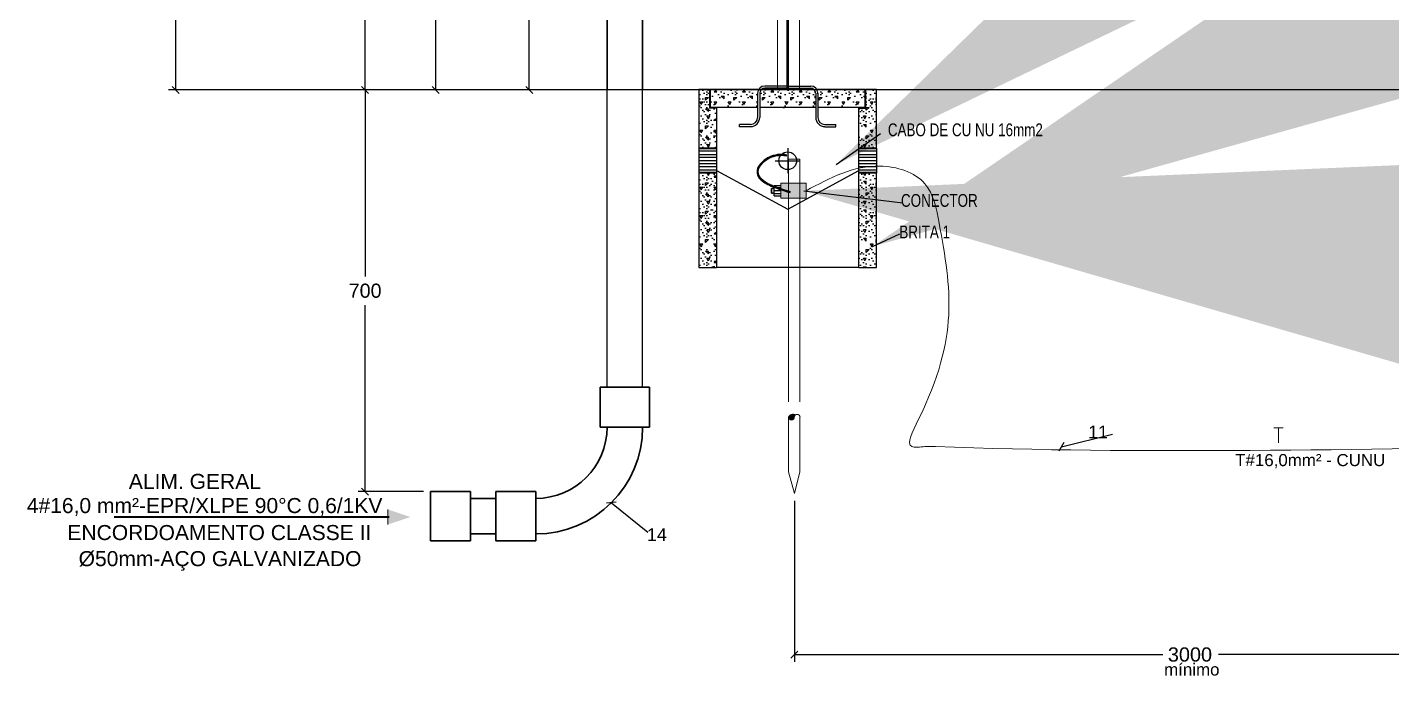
# Model space of a CAD drawing. Header units: inches. Extents: x -3 to 923, y -103 to 154.
# Drawn here: x 256.536 to 258.472, y -89.994 to -89.074 of the extents above; entities that cross this region are included whole.
import ezdxf
from ezdxf.enums import TextEntityAlignment as Align

# ---------------------------------------------------------------- set-up
doc = ezdxf.new("R2010")
doc.units = ezdxf.units.IN
doc.header["$LTSCALE"] = 10
doc.header["$MEASUREMENT"] = 0
doc.linetypes.add('HIDDEN', pattern=[0.375, 0.25, -0.125])
doc.layers.get('DEFPOINTS').update_dxf_attribs({"color": 8})
for name, color, linetype in [('Alvenaria', 8, 'Continuous'), ('Cotas', 1, 'Continuous'), ('DETALHES', 6, 'Continuous'), ('DI-Textos_do_diagrama', 7, 'Continuous'), ('PARA-RAIOS', 240, 'Continuous'), ('TXT', 7, 'Continuous')]:
    doc.layers.add(name, color=color, linetype=linetype)
doc.layers.add('EL-Condutos', color=4, linetype='Continuous', lineweight=30)
doc.styles.add('Arial', font='arial.ttf')
doc.dimstyles.new('10', dxfattribs={"dimtxt": 0.02, "dimasz": 0.01, "dimexe": 0.01, "dimexo": 0.01, "dimgap": 0.09, "dimtad": 0, "dimtih": 1, "dimtoh": 1, "dimdec": 0, "dimlfac": 1000, "dimzin": 0, "dimdsep": 46, "dimtxsty": 'Arial', "dimblk": 'OBLIQUE', "dimcen": 0, "dimdle": 0.02, "dimclrt": 7, "dimadec": 0, "dimazin": 0, "dimtfac": 1, "dimtdec": 0, "dimtofl": 0, "dimtmove": 0, "dimatfit": 3, "dimldrblk": 'OBLIQUE', "dimfxl": 0, "dimtolj": 1, "dimtzin": 0, "dimarcsym": 0})
doc.dimstyles.new('RICARDO-1-10', dxfattribs={"dimtxt": 0.02, "dimasz": 0.01, "dimexe": 0.01, "dimexo": 0.01, "dimgap": 0.01, "dimtad": 0, "dimtih": 1, "dimtoh": 1, "dimdec": 0, "dimlfac": 1000, "dimzin": 0, "dimdsep": 46, "dimtxsty": 'Arial', "dimblk": 'OBLIQUE', "dimcen": 0, "dimclrt": 2, "dimadec": 0, "dimazin": 0, "dimtfac": 1, "dimtdec": 0, "dimtofl": 0, "dimtmove": 0, "dimatfit": 3, "dimldrblk": 'CLOSEDBLANK', "dimfxl": 0, "dimtolj": 1, "dimtzin": 0, "dimarcsym": 0})
doc.dimstyles.get("Standard").update_dxf_attribs({"dimtxt": 0.18, "dimasz": 0.18, "dimexe": 0.18, "dimexo": 0.0625, "dimgap": 0.09, "dimtad": 0, "dimtih": 1, "dimtoh": 1, "dimdec": 4, "dimzin": 0, "dimdsep": 46, "dimtxsty": 'Standard', "dimcen": 0.09, "dimadec": 0, "dimazin": 0, "dimtfac": 1, "dimtdec": 4, "dimtofl": 0, "dimtmove": 0, "dimatfit": 3, "dimfxl": 0, "dimtolj": 1, "dimtzin": 0, "dimarcsym": 0})

# ---------------------------------------------------------------- blocks, each defined once
blk = doc.blocks.new('_Oblique')
at = {"color": 0, "linetype": 'ByBlock', "lineweight": -2}
blk.add_line((-0.5, -0.5), (0.5, 0.5), dxfattribs=at)
blk = doc.blocks.new('*D65')
at = {"layer": 'DEFPOINTS', "color": 0, "transparency": 16777216}
for p in [(256.7468, -87.2632), (257.0155, -87.2632), (257.0155, -89.1632)]:
    blk.add_point(p, dxfattribs=at)
at = {"layer": 'TXT', "color": 0, "lineweight": -2, "transparency": 16777216}
for p, q in [((257.0055, -87.2632), (256.7368, -87.2632)), ((256.7468, -87.2632), (256.7468, -88.193)), ((256.7468, -89.1632), (256.7468, -88.2335)), ((257.0055, -89.1632), (256.7368, -89.1632))]:
    blk.add_line(p, q, dxfattribs=at)
at = {"layer": 'TXT', "color": 0, "lineweight": -2, "transparency": 16777216, "xscale": 0.01, "yscale": 0.01, "zscale": 0.01}
for p, rotation in [((256.7468, -87.2632), 90), ((256.7468, -89.1632), 270)]:
    blk.add_blockref('_Oblique', p, dxfattribs=dict(at, rotation=rotation))
at = {"layer": 'TXT', "color": 2, "transparency": 16777216, "insert": (256.7468, -88.2132), "char_height": 0.02, "attachment_point": 5, "style": 'Arial'}
blk.add_mtext('\\A1;1900', dxfattribs=at)
blk = doc.blocks.new('_ClosedBlank')
at = {"color": 0, "linetype": 'ByBlock', "lineweight": -2}
for p, q in [((-1, 0.17), (0, 0)), ((-1, 0.17), (-1, -0.17)), ((0, 0), (-1, -0.17))]:
    blk.add_line(p, q, dxfattribs=at)
blk = doc.blocks.new('*D67')
at = {"layer": 'DEFPOINTS', "color": 0, "transparency": 16777216}
for p in [(257.2484, -88.4532), (257.2484, -89.1632), (257.2484, -89.1632)]:
    blk.add_point(p, dxfattribs=at)
at = {"layer": 'TXT', "color": 0, "lineweight": -2, "transparency": 16777216}
for p, q in [((257.2484, -88.4532), (257.2484, -88.788)), ((257.2484, -89.1632), (257.2484, -88.8285))]:
    blk.add_line(p, q, dxfattribs=at)
at = {"layer": 'TXT', "color": 0, "lineweight": -2, "transparency": 16777216, "xscale": 0.01, "yscale": 0.01, "zscale": 0.01}
for p, rotation in [((257.2484, -88.4532), 90), ((257.2484, -89.1632), 270)]:
    blk.add_blockref('_Oblique', p, dxfattribs=dict(at, rotation=rotation))
at = {"layer": 'TXT', "color": 2, "transparency": 16777216, "insert": (257.2484, -88.8082), "char_height": 0.02, "attachment_point": 5, "style": 'Arial'}
blk.add_mtext('\\A1;710', dxfattribs=at)
blk = doc.blocks.new('*D68')
at = {"layer": 'DEFPOINTS', "color": 0, "transparency": 16777216}
for p in [(257.1156, -87.6765), (257.9442, -87.6765), (257.1503, -89.1632)]:
    blk.add_point(p, dxfattribs=at)
at = {"layer": 'TXT', "color": 0, "lineweight": -2, "transparency": 16777216}
for p, q in [((257.9342, -87.6765), (257.1056, -87.6765)), ((257.1156, -87.6765), (257.1156, -88.3997)), ((257.1156, -89.1632), (257.1156, -88.4401)), ((257.1403, -89.1632), (257.1056, -89.1632))]:
    blk.add_line(p, q, dxfattribs=at)
at = {"layer": 'TXT', "color": 0, "lineweight": -2, "transparency": 16777216, "xscale": 0.01, "yscale": 0.01, "zscale": 0.01}
for p, rotation in [((257.1156, -87.6765), 90), ((257.1156, -89.1632), 270)]:
    blk.add_blockref('_Oblique', p, dxfattribs=dict(at, rotation=rotation))
at = {"layer": 'TXT', "color": 2, "transparency": 16777216, "insert": (257.1156, -88.4199), "char_height": 0.02, "attachment_point": 5, "style": 'Arial'}
blk.add_mtext('\\A1;1487', dxfattribs=at)

msp = doc.modelspace()

# ---------------------------------------------------------------- hatches: boundary and pattern name
at = {"layer": 'Cotas', "linetype": 'Continuous'}
h = msp.add_hatch(dxfattribs=at)
h.set_pattern_fill('CONCRETO', color=4, scale=0.040348, style=0)
h.set_pattern_definition([(45, (257.619428, -89.783172), (0, 0.040348), [0.005706, -0.0114124, 0.002853, -0.017118, 0.005706, -0.0142651]), (135, (257.645654, -89.781155), (-0.040348, 0), [0.005706, -0.008559, 0.002853, -0.014265, 0.005706, -0.0199714]), (63.435, (257.613376, -89.789225), (2e-12, 0.04034783), [0.0045109, -0.01804355, 0.0045109, -0.0180449]), (116.565, (257.613376, -89.789225), (-2e-11, 0.04034783), [0.0045109, -0.01804355, 0.0045109, -0.0180449]), (0, (257.613376, -89.78519), (0, 0.0403478), [0.0020174, -0.0161391, 0.0040348, -0.0161391, 0.0020174]), (0, (257.613376, -89.779138), (0, 0.0403478), [-0.0060522, 0.0040348, -0.0161391, 0, -0.0141217, 0]), (0, (257.613376, -89.77712), (0, 0.0403478), [-0.0161391, 0, -0.01210435, 0.0040348, -0.0080696, 0]), (0, (257.613376, -89.77107), (0, 0.0403478), [-0.0080696, 0, -0.01008696, 0.0040348, -0.0181565, 0]), (0, (257.613376, -89.765016), (0, 0.0403478), [-0.0080696, 0.0040348, -0.0161391, 0.0040348, -0.0080696, 0]), (0, (257.613376, -89.75493), (0, 0.0403478), [-0.0060522, 0.0040348, -0.0080696, 0, -0.0221913, 0]), (0, (257.613376, -89.75291), (0, 0.0403478), [-0.0080696, 0, -0.0242087, 0.0040348, -0.0040348, 0]), (90, (257.615393, -89.781155), (-0.0403478, 2e-18), [-0.01210435, 0, -0.01210435, 0, -0.0161391, 0]), (90, (257.61943, -89.789225), (-0.0403478, 2e-18), [-0.0060522, 0.0040348, -0.0161391, 0, -0.0141217, 0]), (90, (257.623463, -89.789225), (-0.0403478, 2e-18), [-0.0161391, 0, -0.0141217, 0.0040348, -0.0060522, 0]), (90, (257.645654, -89.789225), (-0.0403478, 2e-18), [-0.0080696, 0.0040348, -0.0201739, 0.0040348, -0.0040348, 0]), (90, (257.61741, -89.78519), (-0.0403478, 2e-18), [-0.01210435, 0, -0.0141217, 0, -0.0141217, 0]), (90, (257.621445, -89.78519), (-0.0403478, 2e-18), [-0.01008696, 0, -0.0221913, 0, -0.0080696, 0]), (90, (257.62548, -89.783172), (-0.0403478, 2e-18), [-0.0201739, 0, -0.0060522, 0, -0.0141217, 0]), (90, (257.627498, -89.787207), (-0.0403478, 2e-18), [-0.0181565, 0, -0.0080696, 0, -0.01008696, 0]), (90, (257.631532, -89.781155), (-0.0403478, 2e-18), [-0.0161391, 0, -0.0060522, 0, -0.0161391, 0]), (90, (257.63355, -89.779138), (-0.0403478, 2e-18), [-0.0181565, 0, -0.0080696, 0, -0.0141217, 0]), (90, (257.635567, -89.789225), (-0.0403478, 2e-18), [-0.0242087, 0, -0.01008696, 0, -0.0060522, 0]), (90, (257.637585, -89.783172), (-0.0403478, 2e-18), [-0.0080696, 0, -0.0161391, 0, -0.0161391, 0]), (90, (257.6396, -89.78519), (-0.0403478, 2e-18), [-0.0181565, 0, -0.01008696, 0, -0.01210435, 0]), (90, (257.64162, -89.787207), (-0.0403478, 2e-18), [-0.0161391, 0, -0.01210435, 0, -0.01210435, 0]), (90, (257.645654, -89.78519), (-0.0403478, 2e-18), [-0.01210435, 0, -0.01210435, 0, -0.0161391, 0]), (90, (257.64969, -89.783172), (-0.0403478, 2e-18), [-0.0161391, 0, -0.0080696, 0, -0.0161391, 0]), (90, (257.651706, -89.781155), (-0.0403478, 2e-18), [-0.0060522, 0, -0.0242087, 0, -0.01008696, 0])])
h.paths.add_polyline_path([(257.7159, -89.415), (257.7411, -89.415), (257.7411, -89.2813), (257.7159, -89.2813)])
h.paths.add_polyline_path([(257.7411, -89.1628), (257.726, -89.1628), (257.726, -89.189), (257.7159, -89.189), (257.7159, -89.246), (257.7411, -89.246)])
h.paths.add_polyline_path([(257.7249, -89.1628), (257.6564, -89.1628, -0.131652), (257.6577, -89.1679), (257.6577, -89.188), (257.7249, -89.188)])
h.paths.add_polyline_path([(257.6547, -89.188), (257.6547, -89.1679, 0.201566), (257.6526, -89.1628), (257.5774, -89.1628, 0.201566), (257.5753, -89.1679), (257.5753, -89.188)])
h.paths.add_polyline_path([(257.5723, -89.188), (257.5723, -89.1679, -0.131652), (257.5736, -89.1628), (257.505, -89.1628), (257.505, -89.188)])
h.paths.add_polyline_path([(257.4889, -89.246), (257.5141, -89.246), (257.5141, -89.189), (257.504, -89.189), (257.504, -89.1628), (257.4889, -89.1628)])
h.paths.add_polyline_path([(257.5141, -89.2813), (257.4889, -89.2813), (257.4889, -89.415), (257.5141, -89.415)])
at = {"layer": 'Cotas', "linetype": 'Continuous', "lineweight": 0}
msp.add_hatch(color=0, dxfattribs=at).paths.add_polyline_path([(257.0478, -89.7798), (257.0478, -89.7585), (257.0799, -89.7691)])
at = {"layer": 'DETALHES', "linetype": 'Continuous', "lineweight": 0}
for points in [[(257.6413, -89.2956), (257.6052, -89.2956), (257.6052, -89.3167), (257.6413, -89.3167)], [(257.6244, -89.6275, -0.227327), (257.6259, -89.6244, 0.50056), (257.6163, -89.6275, 0.984252)]]:
    msp.add_hatch(color=240, dxfattribs=at).paths.add_polyline_path(points)

# ---------------------------------------------------------------- linework, layer by layer
at = {"layer": 'Alvenaria'}
for p, q in [((257.0155, -89.1632), (257.0155, -87.2632)), ((261.5445, -89.1632), (257.0155, -89.1632))]:
    msp.add_line(p, q, dxfattribs=at)
at = {"layer": 'Cotas', "color": 0, "linetype": 'Continuous', "lineweight": 0}
for p, q in [((257.6006, -88.3302), (257.6006, -89.1628)), ((257.6316, -88.3301), (257.6316, -89.1628)), ((257.0478, -89.7585), (257.0478, -89.7798))]:
    msp.add_line(p, q, dxfattribs=at)
at = {"layer": 'Cotas', "color": 6, "linetype": 'Continuous'}
for p, q in [((257.504, -89.1628), (257.4889, -89.1628)), ((257.4889, -89.1628), (257.4889, -89.246)), ((257.504, -89.1628), (257.504, -89.189)), ((257.5736, -89.1628), (257.505, -89.1628)), ((257.505, -89.1628), (257.505, -89.188)), ((257.6526, -89.1628), (257.5774, -89.1628)), ((257.7249, -89.1628), (257.6564, -89.1628)), ((257.7249, -89.188), (257.7249, -89.1628)), ((257.7411, -89.1628), (257.726, -89.1628)), ((257.726, -89.189), (257.726, -89.1628)), ((257.7411, -89.246), (257.7411, -89.1628)), ((257.5141, -89.189), (257.504, -89.189)), ((257.5723, -89.188), (257.505, -89.188)), ((257.5141, -89.189), (257.5141, -89.246)), ((257.6547, -89.188), (257.5753, -89.188)), ((257.7249, -89.188), (257.6577, -89.188)), ((257.7159, -89.246), (257.7159, -89.189)), ((257.7159, -89.189), (257.726, -89.189)), ((257.4889, -89.2813), (257.4889, -89.415)), ((257.5141, -89.2813), (257.5141, -89.415)), ((257.7159, -89.415), (257.7159, -89.2813)), ((257.7411, -89.415), (257.7411, -89.2813)), ((257.4889, -89.415), (257.5141, -89.415)), ((257.7159, -89.415), (257.7411, -89.415))]:
    msp.add_line(p, q, dxfattribs=at)
at = {"layer": 'Cotas', "color": 4, "linetype": 'Continuous'}
for p, q in [((257.5723, -89.1679), (257.5723, -89.2022)), ((257.5753, -89.1679), (257.5753, -89.2022)), ((257.615, -89.1578), (257.5824, -89.1578)), ((257.615, -89.1608), (257.5824, -89.1608)), ((257.615, -89.1578), (257.6476, -89.1578)), ((257.615, -89.1608), (257.6476, -89.1608)), ((257.6547, -89.1679), (257.6547, -89.2022)), ((257.6577, -89.1679), (257.6577, -89.2022)), ((257.5468, -89.2154), (257.5468, -89.2123)), ((257.5622, -89.2123), (257.5468, -89.2123)), ((257.6678, -89.2123), (257.6832, -89.2123)), ((257.6832, -89.2154), (257.6832, -89.2123)), ((257.5622, -89.2154), (257.5468, -89.2154)), ((257.6678, -89.2154), (257.6832, -89.2154)), ((257.5141, -89.246), (257.4889, -89.246)), ((257.5141, -89.246), (257.4889, -89.246)), ((257.4889, -89.246), (257.4889, -89.2813)), ((257.5141, -89.247), (257.4889, -89.247)), ((257.5141, -89.2501), (257.4889, -89.2501)), ((257.5141, -89.246), (257.5141, -89.2813)), ((257.615, -89.246), (257.615, -89.2813)), ((257.7159, -89.2813), (257.7159, -89.246)), ((257.7411, -89.246), (257.7159, -89.246)), ((257.7411, -89.246), (257.7159, -89.246)), ((257.7411, -89.246), (257.7159, -89.246)), ((257.7411, -89.247), (257.7159, -89.247)), ((257.7411, -89.2501), (257.7159, -89.2501)), ((257.7411, -89.246), (257.7411, -89.2813)), ((257.5141, -89.2551), (257.4889, -89.2551)), ((257.5141, -89.2591), (257.4889, -89.2591)), ((257.5141, -89.2637), (257.4889, -89.2637)), ((257.5141, -89.2682), (257.4889, -89.2682)), ((257.5973, -89.2637), (257.6326, -89.2637)), ((257.7411, -89.2551), (257.7159, -89.2551)), ((257.7411, -89.2591), (257.7159, -89.2591)), ((257.7411, -89.2637), (257.7159, -89.2637)), ((257.7411, -89.2637), (257.7159, -89.2637)), ((257.7411, -89.2682), (257.7159, -89.2682)), ((257.5141, -89.2723), (257.4889, -89.2723)), ((257.5141, -89.2773), (257.4889, -89.2773)), ((257.5141, -89.2803), (257.4889, -89.2803)), ((257.5141, -89.2813), (257.4889, -89.2813)), ((257.5141, -89.2774), (257.615, -89.3323)), ((257.615, -89.3323), (257.7159, -89.2774)), ((257.7411, -89.2723), (257.7159, -89.2723)), ((257.7411, -89.2773), (257.7159, -89.2773)), ((257.7411, -89.2803), (257.7159, -89.2803)), ((257.7411, -89.2813), (257.7159, -89.2813)), ((257.7411, -89.2813), (257.7159, -89.2813)), ((257.7159, -89.415), (257.5141, -89.415))]:
    msp.add_line(p, q, dxfattribs=at)
at = {"layer": 'Cotas', "color": 0, "linetype": 'Continuous', "lineweight": 0, "const_width": 0.00303, "flags": 128}
msp.add_lwpolyline([(257.05, -89.7691), (256.6592, -89.7691)], dxfattribs=at)
at = {"layer": 'Cotas', "color": 4, "linetype": 'Continuous'}
msp.add_circle((257.615, -89.2637), 0.0126, dxfattribs=at)
for centre, radius, start, end in [((257.5824, -89.1679), 0.0101, 90, 180), ((257.5824, -89.1679), 0.00706, 90, 180), ((257.6476, -89.1679), 0.0101, 0, 90), ((257.6476, -89.1679), 0.00706, 0, 90), ((257.5622, -89.2022), 0.0101, 270, 0), ((257.5622, -89.2022), 0.0131, 270, 0), ((257.6678, -89.2022), 0.0131, 180, 270), ((257.6678, -89.2022), 0.0101, 180, 270)]:
    msp.add_arc(centre, radius, start, end, dxfattribs=at)
at = {"layer": 'DETALHES', "color": 240, "linetype": 'Continuous', "lineweight": 0}
for p, q in [((257.6163, -89.2616), (257.6324, -89.2616)), ((257.6163, -89.2616), (257.6163, -89.6056)), ((257.6324, -89.2616), (257.6324, -89.6056)), ((257.6163, -89.6275), (257.6163, -89.7049)), ((257.6324, -89.6275), (257.6324, -89.7049)), ((258.3181, -89.6425), (258.3045, -89.6425)), ((258.3113, -89.6639), (258.3113, -89.6425)), ((257.6244, -89.7359), (257.6163, -89.7049)), ((257.6244, -89.7359), (257.6324, -89.7049))]:
    msp.add_line(p, q, dxfattribs=at)
at = {"layer": 'DETALHES', "color": 240, "linetype": 'Continuous', "lineweight": 0, "const_width": 0.00403}
msp.add_lwpolyline([(257.615, -89.1628), (257.615, -88.3123)], dxfattribs=at)
at = {"layer": 'DETALHES', "color": 240, "linetype": 'Continuous', "lineweight": 0}
msp.add_lwpolyline([(257.6413, -89.2956), (257.6052, -89.2956), (257.6052, -89.3167), (257.6413, -89.3167)], close=True, dxfattribs=at)
for centre, radius, start, end in [((257.6223, -89.6296), 0.00632, 54.784, 161.1468), ((257.6203, -89.6275), 0.00404, 180.9094, 359.0906), ((257.6284, -89.6276), 0.00404, 0.9094, 179.0906)]:
    msp.add_arc(centre, radius, start, end, dxfattribs=at)
at = {"layer": 'DETALHES', "color": 240, "linetype": 'Continuous'}
for points, knots in [([(257.6138, -89.2556), (257.6115, -89.2551), (257.6093, -89.2548), (257.6027, -89.2546), (257.5985, -89.2552), (257.5867, -89.2586), (257.5801, -89.2632), (257.5738, -89.2711), (257.5723, -89.274), (257.5712, -89.2792), (257.5714, -89.2815), (257.5729, -89.2859), (257.5742, -89.2879), (257.5778, -89.2915), (257.58, -89.2932), (257.5879, -89.2982), (257.5948, -89.3011), (257.6075, -89.3056), (257.6128, -89.3072), (257.6184, -89.3088)], [0, 0, 0, 0, 1.174186, 1.174186, 3.522558, 3.522558, 8.219302, 8.219302, 10.662678, 10.662678, 12.642216, 12.642216, 14.621755, 14.621755, 16.601294, 16.601294, 20.659049, 20.659049, 23.240573, 23.240573, 23.240573, 23.240573]), ([(257.6137, -89.2561), (257.6114, -89.2556), (257.6092, -89.2553), (257.6027, -89.2551), (257.5985, -89.2557), (257.5873, -89.259), (257.5812, -89.2631), (257.5743, -89.271), (257.5725, -89.2746), (257.5717, -89.2806), (257.5722, -89.283), (257.5744, -89.2874), (257.5762, -89.2894), (257.5828, -89.2949), (257.5891, -89.2981), (257.6031, -89.3036), (257.6106, -89.306), (257.6185, -89.3083)], [0, 0, 0, 0, 1.181198, 1.181198, 3.543593, 3.543593, 7.929615, 7.929615, 10.99049, 10.99049, 13.165401, 13.165401, 15.340312, 15.340312, 19.551778, 19.551778, 23.240573, 23.240573, 23.240573, 23.240573]), ([(257.6136, -89.2566), (257.6113, -89.2561), (257.6091, -89.2558), (257.6026, -89.2556), (257.5985, -89.2562), (257.5869, -89.2597), (257.5805, -89.2642), (257.5744, -89.272), (257.5731, -89.2748), (257.5722, -89.2801), (257.5725, -89.2825), (257.5748, -89.287), (257.5766, -89.2891), (257.5842, -89.2953), (257.5922, -89.299), (257.6069, -89.3043), (257.6127, -89.3061), (257.6187, -89.3079)], [0, 0, 0, 0, 1.18785, 1.18785, 3.563551, 3.563551, 8.314953, 8.314953, 10.820252, 10.820252, 13.11905, 13.11905, 15.417848, 15.417848, 20.443188, 20.443188, 23.240573, 23.240573, 23.240573, 23.240573])]:
    msp.add_open_spline(points, degree=3, knots=knots, dxfattribs=at)
at = {"layer": 'DETALHES', "color": 240, "linetype": 'Continuous', "lineweight": 0}
msp.add_open_spline([(257.6135, -89.2571), (257.5923, -89.2524), (257.5529, -89.2838), (257.5935, -89.3), (257.6188, -89.3074)], degree=3, knots=[0, 0, 0, 0, 11.446328, 23.240573, 23.240573, 23.240573, 23.240573], dxfattribs=at)
msp.add_spline([(259.7857, -89.6692), (258.732, -89.6692), (257.8245, -89.6692), (257.8097, -89.6692), (257.7909, -89.6692), (257.8003, -89.6313), (257.8298, -89.3525), (257.8096, -89.2963), (257.7461, -89.2713), (257.6413, -89.3062)], degree=3, dxfattribs=at)
at = {"layer": 'EL-Condutos'}
for p, q in [((257.3587, -89.1632), (257.3587, -88.3445)), ((257.4091, -89.1632), (257.4091, -88.3445))]:
    msp.add_line(p, q, dxfattribs=at)
at = {"layer": 'EL-Condutos', "linetype": 'HIDDEN'}
msp.add_line((257.1081, -89.7932), (257.1081, -89.7428), dxfattribs=at)
at = {"layer": 'EL-Condutos', "linetype": 'HIDDEN', "ltscale": 10}
for p, q in [((257.1649, -89.7932), (257.1649, -89.7428)), ((257.1649, -89.7428), (257.201, -89.7428)), ((257.201, -89.7932), (257.201, -89.7428)), ((257.2578, -89.7932), (257.2578, -89.7428)), ((257.1649, -89.7932), (257.201, -89.7932))]:
    msp.add_line(p, q, dxfattribs=at)
for points in [[(257.4187, -89.6419), (257.4187, -89.5851), (257.3491, -89.5851), (257.3491, -89.6419)], [(257.1081, -89.8028), (257.1649, -89.8028), (257.1649, -89.7332), (257.1081, -89.7332)], [(257.201, -89.8028), (257.2578, -89.8028), (257.2578, -89.7332), (257.201, -89.7332)]]:
    msp.add_lwpolyline(points, close=True, dxfattribs=at)
for radius in [0.1513, 0.1009]:
    msp.add_arc((257.2578, -89.6419), radius, 270, 0, dxfattribs=at)
at = {"layer": 'PARA-RAIOS'}
for p, q in [((257.5922, -89.3096), (257.5922, -89.3032)), ((257.5922, -89.3032), (257.5922, -89.3096)), ((257.5922, -89.3032), (257.5935, -89.3032)), ((257.5957, -89.3032), (257.5922, -89.3032)), ((257.5958, -89.3032), (257.5957, -89.3032)), ((257.5958, -89.3136), (257.5958, -89.2991)), ((257.6029, -89.2991), (257.5958, -89.2991)), ((257.6052, -89.3021), (257.5958, -89.3021)), ((257.6052, -89.3062), (257.5958, -89.3062)), ((257.6014, -89.2991), (257.6008, -89.2991)), ((257.6051, -89.2991), (257.6014, -89.2991)), ((257.5922, -89.3096), (257.5935, -89.3096)), ((257.5957, -89.3096), (257.5922, -89.3096)), ((257.5958, -89.3096), (257.5957, -89.3096)), ((257.6052, -89.3107), (257.5958, -89.3107)), ((257.5958, -89.3136), (257.6005, -89.3136)), ((257.6008, -89.3136), (257.6051, -89.3136))]:
    msp.add_line(p, q, dxfattribs=at)
at = {"layer": 'TXT'}
for p, q in [((257.0981, -89.1632), (257.0055, -89.1632)), ((257.0155, -89.1632), (257.0155, -89.428)), ((257.0155, -89.7332), (257.0155, -89.4684)), ((257.0981, -89.7332), (257.0055, -89.7332)), ((257.6244, -89.746), (257.6244, -89.9745)), ((257.6244, -89.9644), (258.1473, -89.9644)), ((258.7489, -89.9644), (258.226, -89.9644))]:
    msp.add_line(p, q, dxfattribs=at)
at = {"layer": 'TXT', "color": 2, "linetype": 'HIDDEN', "ltscale": 10}
for p, q in [((257.3587, -89.5851), (257.3587, -89.1632)), ((257.4091, -89.5851), (257.4091, -89.1632))]:
    msp.add_line(p, q, dxfattribs=at)

# ---------------------------------------------------------------- block references
at = {"layer": 'TXT'}
for p, xscale, yscale, zscale, rotation in [((257.0155, -89.1632), 0.01, 0.01, 0.01, 90), ((257.0155, -89.7332), 0.01, 0.01, 0.01, 270), ((257.6244, -89.9644), 0.0100869565217323, 0.0100869565217323, 0.0100869565217323, 180)]:
    msp.add_blockref('_Oblique', p, dxfattribs=dict(at, xscale=xscale, yscale=yscale, zscale=zscale, rotation=rotation))

# ---------------------------------------------------------------- texts
at = {"layer": 'Cotas', "color": 7, "linetype": 'Continuous', "char_height": 0.01816, "attachment_point": 6, "style": 'Arial'}
for s, insert in [('11', (258.0694, -89.6486)), ('14', (257.4435, -89.7941))]:
    msp.add_mtext(s, dxfattribs=dict(at, insert=insert))
at = {"layer": 'DI-Textos_do_diagrama', "linetype": 'Continuous', "style": 'Arial'}
for s, height, p in [('T#16,0mm² - CUNU', 0.017148, (258.2498, -89.7021)), ('ALIM. GERAL', 0.021364, (256.6803, -89.7357)), ('mínimo', 0.01715, (258.149, -89.9992))]:
    msp.add_text(s, height=height, dxfattribs=at).set_placement(p, align=Align.BOTTOM_LEFT)
for s, p in [('4#16,0 mm²-EPR/XLPE 90°C 0,6/1KV', (256.7878, -89.77)), ('ENCORDOAMENTO CLASSE II', (256.8087, -89.8083)), ('%%C50mm-AÇO GALVANIZADO', (256.8097, -89.8453))]:
    msp.add_text(s, height=0.021364, dxfattribs=at).set_placement(p, align=Align.BOTTOM_CENTER)
at = {"layer": 'PARA-RAIOS', "color": 7, "style": 'Arial', "width": 0.75}
for s, height, p in [('CABO DE CU NU 16mm2', 0.018157, (257.7571, -89.2289)), ('CONECTOR', 0.01816, (257.7757, -89.3291)), ('BRITA 1', 0.01816, (257.7734, -89.3738))]:
    msp.add_text(s, height=height, dxfattribs=at).set_placement(p)
at = {"layer": 'TXT', "style": 'Arial'}
msp.add_text('3000', height=0.02017, dxfattribs=at).set_placement((258.1543, -89.9743))
at = {"layer": 'TXT', "color": 2, "insert": (257.0155, -89.4482), "char_height": 0.02, "attachment_point": 5, "style": 'Arial'}
msp.add_mtext('700', dxfattribs=at)

# ---------------------------------------------------------------- dimensions: what is measured, and where the dimension line sits
at = {"layer": 'TXT'}
dim = msp.add_linear_dim(base=(256.7468, -87.2632), p1=(257.0155, -89.1632), p2=(257.0155, -87.2632), angle=90, dimstyle='RICARDO-1-10', override={"dimtmove": 1}, dxfattribs=at)
dim.commit()
dim.dimension.update_dxf_attribs({"geometry": '*D65', "text_midpoint": (256.7468, -88.2132)})
for base, p1, p2, picture, middle in [((257.1156, -87.6765), (257.1503, -89.1632), (257.9442, -87.6765), '*D68', (257.1156, -88.4199)), ((257.2484, -89.1632), (257.2484, -88.4532), (257.2484, -89.1632), '*D67', (257.2484, -88.8082))]:
    dim = msp.add_linear_dim(base=base, p1=p1, p2=p2, angle=90, dimstyle='RICARDO-1-10', dxfattribs=at)
    dim.commit()
    dim.dimension.update_dxf_attribs({"geometry": picture, "text_midpoint": middle})

# ---------------------------------------------------------------- leaders
at = {"layer": 'Cotas', "linetype": 'Continuous'}
for points in [[(258.0032, -89.6695), (258.0757, -89.6516)], [(257.3648, -89.7489), (257.4164, -89.7909)]]:
    msp.add_leader(points, dimstyle='10', dxfattribs=at)
at = {"layer": 'PARA-RAIOS', "color": 5}
for points in [[(257.6836, -89.269), (257.7465, -89.2249)], [(257.7353, -89.3854), (257.7739, -89.3674)], [(257.6378, -89.3064), (257.7783, -89.3233)]]:
    msp.add_leader(points, dimstyle='Standard', override={"dimtxt": 1.7, "dimasz": 1.7, "dimexe": 1, "dimexo": 1, "dimgap": 0, "dimtad": 1, "dimtih": 0, "dimtoh": 0, "dimdec": 0, "dimzin": 8, "dimcen": 1, "dimclrd": 5, "dimclre": 5, "dimclrt": 7, "dimtdec": 0, "dimtofl": 1, "dimatfit": 3}, dxfattribs=at)

doc.saveas('drawing.dxf')
